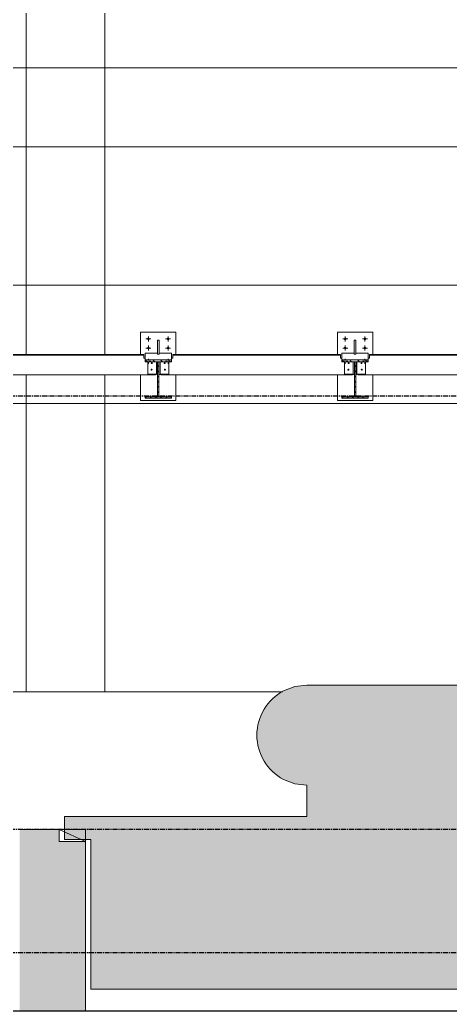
# Model space of a CAD drawing. Header units: millimetres. Extents: x -153298 to 620751, y -313239 to 250031.
# Drawn here: x 45553 to 48833, y -124588 to -117038 of the extents above; entities that cross this region are included whole.
import ezdxf

# ---------------------------------------------------------------- set-up
doc = ezdxf.new("R2010")
doc.units = ezdxf.units.MM
doc.linetypes.add('CENTER', pattern=[2, 1.25, -0.25, 0.25, -0.25])
doc.linetypes.add('XKITLINE00', pattern=[0])
doc.layers.add('Bolt', color=7, linetype='Continuous', lineweight=0)
doc.layers.add('Part', color=7, linetype='Continuous', lineweight=0)

# ---------------------------------------------------------------- blocks, each defined once
blk = doc.blocks.new('*A5352')
at = {"layer": 'Part'}
blk.add_hatch(color=7, dxfattribs=at).paths.add_polyline_path([(419.618, -50.297), (419.618, -60.643), (415.618, -60.643), (415.618, -49.577), (418.018, -49.577), (418.018, -50.297)], flags=17)
blk = doc.blocks.new('*A5453')
at = {"layer": 'Part'}
blk.add_hatch(color=7, dxfattribs=at).paths.add_polyline_path([(457.783, -42.907), (488.501, -60.643), (457.723, -60.643), (455.393, -59.297), (419.952, -59.297), (419.952, -50.177), (418.352, -50.177), (418.352, -48.777), (433.12, -48.778), (433.12, -46.874), (432.39, -46.786), (431.703, -46.525), (431.099, -46.108), (430.611, -45.558), (430.27, -44.907), (430.094, -44.194), (430.094, -43.459), (430.27, -42.746), (430.611, -42.095), (431.099, -41.545), (431.703, -41.128), (432.39, -40.867), (433.12, -40.778), (449.809, -40.778), (451.475, -40.866), (453.124, -41.126), (454.736, -41.556), (456.295, -42.152)], flags=17)
blk = doc.blocks.new('*A131130')
at = {"layer": 'Part', "color": 7, "linetype": 'XKITLINE00', "lineweight": 0}
for p, q in [((435.337912, -23.297436), (435.257912, -23.217436)), ((435.652221, -23.297436), (435.572221, -23.217436)), ((435.96653, -23.297436), (435.88653, -23.217436)), ((436.280839, -23.297436), (436.200839, -23.217436)), ((436.595148, -23.297436), (436.515148, -23.217436)), ((436.857912, -23.245891), (436.829457, -23.217436))]:
    blk.add_line(p, q, dxfattribs=at)
blk = doc.blocks.new('*A132131')
at = {"layer": 'Part', "color": 7, "linetype": 'XKITLINE00', "lineweight": 0}
for p, q in [((436.017912, -21.392591), (436.097912, -21.312591)), ((436.017912, -21.7069), (436.097912, -21.6269)), ((436.017912, -22.021209), (436.097912, -21.941209)), ((436.017912, -22.335517), (436.097912, -22.255517)), ((436.017912, -22.649826), (436.097912, -22.569826)), ((436.017912, -22.964135), (436.097912, -22.884135)), ((436.07892, -23.217436), (436.097912, -23.198444))]:
    blk.add_line(p, q, dxfattribs=at)
blk = doc.blocks.new('*A195194')
at = {"layer": 'Part', "color": 7, "linetype": 'XKITLINE00', "lineweight": 0}
for p, q in [((423.378077, -21.078283), (423.257912, -20.958118)), ((423.850187, -21.078283), (423.730023, -20.958118)), ((424.322298, -21.078283), (424.202133, -20.958118)), ((424.794408, -21.078283), (424.674244, -20.958118))]:
    blk.add_line(p, q, dxfattribs=at)
blk = doc.blocks.new('*A196195')
at = {"layer": 'Part', "color": 7, "linetype": 'XKITLINE00', "lineweight": 0}
for p, q in [((435.378077, -21.078283), (435.257912, -20.958118)), ((435.850187, -21.078283), (435.730023, -20.958118)), ((436.322298, -21.078283), (436.202133, -20.958118)), ((436.794408, -21.078283), (436.674244, -20.958118))]:
    blk.add_line(p, q, dxfattribs=at)
blk = doc.blocks.new('*A198197')
at = {"layer": 'Part', "color": 7, "linetype": 'XKITLINE00', "lineweight": 0}
for p, q in [((423.337912, -23.297436), (423.257912, -23.217436)), ((423.652221, -23.297436), (423.572221, -23.217436)), ((423.96653, -23.297436), (423.88653, -23.217436)), ((424.280839, -23.297436), (424.200839, -23.217436)), ((424.595148, -23.297436), (424.515148, -23.217436)), ((424.857912, -23.245891), (424.829457, -23.217436))]:
    blk.add_line(p, q, dxfattribs=at)
blk = doc.blocks.new('*A199198')
at = {"layer": 'Part', "color": 7, "linetype": 'XKITLINE00', "lineweight": 0}
for p, q in [((424.017912, -21.392591), (424.097912, -21.312591)), ((424.017912, -21.7069), (424.097912, -21.6269)), ((424.017912, -22.021209), (424.097912, -21.941209)), ((424.017912, -22.335517), (424.097912, -22.255517)), ((424.017912, -22.649826), (424.097912, -22.569826)), ((424.017912, -22.964135), (424.097912, -22.884135)), ((424.07892, -23.217436), (424.097912, -23.198444))]:
    blk.add_line(p, q, dxfattribs=at)
blk = doc.blocks.new('*A12491214')
at = {"layer": 'Part', "color": 7, "linetype": 'XKITLINE00', "lineweight": 0}
for p, q in [((412.857912, -20.862883), (412.937912, -20.862883)), ((412.857912, -20.865605), (412.937912, -20.865605)), ((423.177912, -20.634477), (412.937912, -20.634477)), ((412.937912, -20.634477), (412.937912, -20.865605)), ((412.937912, -20.665879), (423.177912, -20.665879)), ((423.177912, -20.634477), (423.177912, -20.865605)), ((423.177912, -20.862883), (423.257912, -20.862883)), ((423.177912, -20.865605), (423.257912, -20.865605)), ((412.217883, -21.864234), (412.217883, -21.828163)), ((412.217883, -21.864234), (423.897912, -21.864234)), ((423.897912, -21.864234), (423.897912, -21.828163))]:
    blk.add_line(p, q, dxfattribs=at)
blk = doc.blocks.new('*A12571222')
at = {"layer": 'Part', "color": 7, "linetype": 'XKITLINE00', "lineweight": 0}
for p, q in [((424.857912, -20.862883), (424.937912, -20.862883)), ((424.857912, -20.865605), (424.937912, -20.865605)), ((435.177912, -20.634477), (424.937912, -20.634477)), ((424.937912, -20.634477), (424.937912, -20.865605)), ((424.937912, -20.665879), (435.177912, -20.665879)), ((435.177912, -20.634477), (435.177912, -20.865605)), ((435.177912, -20.862883), (435.257912, -20.862883)), ((435.177912, -20.865605), (435.257912, -20.865605)), ((424.217883, -21.864234), (424.217883, -21.828163)), ((424.217883, -21.864234), (435.897912, -21.864234)), ((435.897912, -21.864234), (435.897912, -21.828163))]:
    blk.add_line(p, q, dxfattribs=at)
blk = doc.blocks.new('*A12581223')
at = {"layer": 'Bolt'}
for points in [[(436.456, -21.1), (436.462, -21.1), (436.467, -21.102), (436.473, -21.104), (436.478, -21.106), (436.483, -21.109), (436.488, -21.113), (436.492, -21.117), (436.496, -21.121), (436.5, -21.126), (436.503, -21.131), (436.505, -21.136), (436.507, -21.142), (436.509, -21.147), (436.51, -21.153), (436.51, -21.159), (436.51, -21.165), (436.509, -21.171), (436.507, -21.177), (436.505, -21.182), (436.503, -21.187), (436.5, -21.192), (436.496, -21.197), (436.492, -21.202), (436.488, -21.205), (436.483, -21.209), (436.478, -21.212), (436.473, -21.215), (436.467, -21.217), (436.462, -21.218), (436.456, -21.219), (436.45, -21.219), (436.444, -21.219), (436.438, -21.218), (436.432, -21.217), (436.427, -21.215), (436.422, -21.212), (436.417, -21.209), (436.412, -21.205), (436.407, -21.202), (436.403, -21.197), (436.4, -21.192), (436.397, -21.187), (436.394, -21.182), (436.392, -21.177), (436.391, -21.171), (436.39, -21.165), (436.39, -21.159), (436.39, -21.153), (436.391, -21.147), (436.392, -21.142), (436.394, -21.136), (436.397, -21.131), (436.4, -21.126), (436.403, -21.121), (436.407, -21.117), (436.412, -21.113), (436.417, -21.109), (436.422, -21.106), (436.427, -21.104), (436.432, -21.102), (436.438, -21.1), (436.444, -21.1), (436.45, -21.099)], [(436.472, -21.499), (436.478, -21.5), (436.484, -21.501), (436.489, -21.503), (436.495, -21.505), (436.5, -21.508), (436.504, -21.512), (436.509, -21.516), (436.513, -21.52), (436.516, -21.525), (436.519, -21.53), (436.522, -21.535), (436.524, -21.541), (436.525, -21.547), (436.526, -21.552), (436.526, -21.558), (436.526, -21.564), (436.525, -21.57), (436.524, -21.576), (436.522, -21.581), (436.519, -21.587), (436.516, -21.592), (436.513, -21.596), (436.509, -21.601), (436.504, -21.605), (436.5, -21.608), (436.495, -21.611), (436.489, -21.614), (436.484, -21.616), (436.478, -21.617), (436.472, -21.618), (436.466, -21.618), (436.461, -21.618), (436.455, -21.617), (436.449, -21.616), (436.443, -21.614), (436.438, -21.611), (436.433, -21.608), (436.428, -21.605), (436.424, -21.601), (436.42, -21.596), (436.417, -21.592), (436.413, -21.587), (436.411, -21.581), (436.409, -21.576), (436.408, -21.57), (436.407, -21.564), (436.406, -21.558), (436.407, -21.552), (436.408, -21.547), (436.409, -21.541), (436.411, -21.535), (436.413, -21.53), (436.417, -21.525), (436.42, -21.52), (436.424, -21.516), (436.428, -21.512), (436.433, -21.508), (436.438, -21.505), (436.443, -21.503), (436.449, -21.501), (436.455, -21.5), (436.461, -21.499), (436.466, -21.498)]]:
    blk.add_hatch(color=7, dxfattribs=at).paths.add_polyline_path(points, flags=17)
at = {"layer": 'Bolt', "color": 7, "linetype": 'XKITLINE00', "lineweight": 0}
for p, q in [((436.45, -21.162), (436.45, -21.143)), ((436.466, -21.562), (436.466, -21.542))]:
    blk.add_line(p, q, dxfattribs=at)
blk = doc.blocks.new('*A12591224')
at = {"layer": 'Bolt'}
for points in [[(435.672, -21.1), (435.678, -21.1), (435.683, -21.102), (435.689, -21.104), (435.694, -21.106), (435.699, -21.109), (435.704, -21.113), (435.708, -21.117), (435.712, -21.121), (435.716, -21.126), (435.719, -21.131), (435.721, -21.136), (435.723, -21.142), (435.725, -21.147), (435.726, -21.153), (435.726, -21.159), (435.726, -21.165), (435.725, -21.171), (435.723, -21.177), (435.721, -21.182), (435.719, -21.187), (435.716, -21.192), (435.712, -21.197), (435.708, -21.202), (435.704, -21.205), (435.699, -21.209), (435.694, -21.212), (435.689, -21.215), (435.683, -21.217), (435.678, -21.218), (435.672, -21.219), (435.666, -21.219), (435.66, -21.219), (435.654, -21.218), (435.649, -21.217), (435.643, -21.215), (435.638, -21.212), (435.633, -21.209), (435.628, -21.205), (435.624, -21.202), (435.62, -21.197), (435.616, -21.192), (435.613, -21.187), (435.611, -21.182), (435.609, -21.177), (435.607, -21.171), (435.606, -21.165), (435.606, -21.159), (435.606, -21.153), (435.607, -21.147), (435.609, -21.142), (435.611, -21.136), (435.613, -21.131), (435.616, -21.126), (435.62, -21.121), (435.624, -21.117), (435.628, -21.113), (435.633, -21.109), (435.638, -21.106), (435.643, -21.104), (435.649, -21.102), (435.654, -21.1), (435.66, -21.1), (435.666, -21.099)], [(435.655, -21.499), (435.661, -21.5), (435.667, -21.501), (435.672, -21.503), (435.678, -21.505), (435.683, -21.508), (435.687, -21.512), (435.692, -21.516), (435.696, -21.52), (435.699, -21.525), (435.702, -21.53), (435.705, -21.535), (435.707, -21.541), (435.708, -21.547), (435.709, -21.552), (435.709, -21.558), (435.709, -21.564), (435.708, -21.57), (435.707, -21.576), (435.705, -21.581), (435.702, -21.587), (435.699, -21.592), (435.696, -21.596), (435.692, -21.601), (435.687, -21.605), (435.683, -21.608), (435.678, -21.611), (435.672, -21.614), (435.667, -21.616), (435.661, -21.617), (435.655, -21.618), (435.649, -21.618), (435.644, -21.618), (435.638, -21.617), (435.632, -21.616), (435.626, -21.614), (435.621, -21.611), (435.616, -21.608), (435.611, -21.605), (435.607, -21.601), (435.603, -21.596), (435.6, -21.592), (435.596, -21.587), (435.594, -21.581), (435.592, -21.576), (435.591, -21.57), (435.59, -21.564), (435.589, -21.558), (435.59, -21.552), (435.591, -21.547), (435.592, -21.541), (435.594, -21.535), (435.596, -21.53), (435.6, -21.525), (435.603, -21.52), (435.607, -21.516), (435.611, -21.512), (435.616, -21.508), (435.621, -21.505), (435.626, -21.503), (435.632, -21.501), (435.638, -21.5), (435.644, -21.499), (435.649, -21.498)]]:
    blk.add_hatch(color=7, dxfattribs=at).paths.add_polyline_path(points, flags=17)
at = {"layer": 'Bolt', "color": 7, "linetype": 'XKITLINE00', "lineweight": 0}
for p, q in [((435.649, -21.562), (435.649, -21.542)), ((435.666, -21.162), (435.666, -21.143))]:
    blk.add_line(p, q, dxfattribs=at)
blk = doc.blocks.new('*A12601225')
at = {"layer": 'Bolt'}
for points in [[(424.456, -21.1), (424.462, -21.1), (424.467, -21.102), (424.473, -21.104), (424.478, -21.106), (424.483, -21.109), (424.488, -21.113), (424.492, -21.117), (424.496, -21.121), (424.5, -21.126), (424.503, -21.131), (424.505, -21.136), (424.507, -21.142), (424.509, -21.147), (424.51, -21.153), (424.51, -21.159), (424.51, -21.165), (424.509, -21.171), (424.507, -21.177), (424.505, -21.182), (424.503, -21.187), (424.5, -21.192), (424.496, -21.197), (424.492, -21.202), (424.488, -21.205), (424.483, -21.209), (424.478, -21.212), (424.473, -21.215), (424.467, -21.217), (424.462, -21.218), (424.456, -21.219), (424.45, -21.219), (424.444, -21.219), (424.438, -21.218), (424.432, -21.217), (424.427, -21.215), (424.422, -21.212), (424.417, -21.209), (424.412, -21.205), (424.407, -21.202), (424.403, -21.197), (424.4, -21.192), (424.397, -21.187), (424.394, -21.182), (424.392, -21.177), (424.391, -21.171), (424.39, -21.165), (424.39, -21.159), (424.39, -21.153), (424.391, -21.147), (424.392, -21.142), (424.394, -21.136), (424.397, -21.131), (424.4, -21.126), (424.403, -21.121), (424.407, -21.117), (424.412, -21.113), (424.417, -21.109), (424.422, -21.106), (424.427, -21.104), (424.432, -21.102), (424.438, -21.1), (424.444, -21.1), (424.45, -21.099)], [(424.472, -21.499), (424.478, -21.5), (424.484, -21.501), (424.489, -21.503), (424.495, -21.505), (424.5, -21.508), (424.504, -21.512), (424.509, -21.516), (424.513, -21.52), (424.516, -21.525), (424.519, -21.53), (424.522, -21.535), (424.524, -21.541), (424.525, -21.547), (424.526, -21.552), (424.526, -21.558), (424.526, -21.564), (424.525, -21.57), (424.524, -21.576), (424.522, -21.581), (424.519, -21.587), (424.516, -21.592), (424.513, -21.596), (424.509, -21.601), (424.504, -21.605), (424.5, -21.608), (424.495, -21.611), (424.489, -21.614), (424.484, -21.616), (424.478, -21.617), (424.472, -21.618), (424.466, -21.618), (424.461, -21.618), (424.455, -21.617), (424.449, -21.616), (424.443, -21.614), (424.438, -21.611), (424.433, -21.608), (424.428, -21.605), (424.424, -21.601), (424.42, -21.596), (424.417, -21.592), (424.413, -21.587), (424.411, -21.581), (424.409, -21.576), (424.408, -21.57), (424.407, -21.564), (424.406, -21.558), (424.407, -21.552), (424.408, -21.547), (424.409, -21.541), (424.411, -21.535), (424.413, -21.53), (424.417, -21.525), (424.42, -21.52), (424.424, -21.516), (424.428, -21.512), (424.433, -21.508), (424.438, -21.505), (424.443, -21.503), (424.449, -21.501), (424.455, -21.5), (424.461, -21.499), (424.466, -21.498)]]:
    blk.add_hatch(color=7, dxfattribs=at).paths.add_polyline_path(points, flags=17)
at = {"layer": 'Bolt', "color": 7, "linetype": 'XKITLINE00', "lineweight": 0}
for p, q in [((424.45, -21.162), (424.45, -21.143)), ((424.466, -21.562), (424.466, -21.542))]:
    blk.add_line(p, q, dxfattribs=at)
blk = doc.blocks.new('*A12611226')
at = {"layer": 'Bolt'}
for points in [[(423.672, -21.1), (423.678, -21.1), (423.683, -21.102), (423.689, -21.104), (423.694, -21.106), (423.699, -21.109), (423.704, -21.113), (423.708, -21.117), (423.712, -21.121), (423.716, -21.126), (423.719, -21.131), (423.721, -21.136), (423.723, -21.142), (423.725, -21.147), (423.726, -21.153), (423.726, -21.159), (423.726, -21.165), (423.725, -21.171), (423.723, -21.177), (423.721, -21.182), (423.719, -21.187), (423.716, -21.192), (423.712, -21.197), (423.708, -21.202), (423.704, -21.205), (423.699, -21.209), (423.694, -21.212), (423.689, -21.215), (423.683, -21.217), (423.678, -21.218), (423.672, -21.219), (423.666, -21.219), (423.66, -21.219), (423.654, -21.218), (423.649, -21.217), (423.643, -21.215), (423.638, -21.212), (423.633, -21.209), (423.628, -21.205), (423.624, -21.202), (423.62, -21.197), (423.616, -21.192), (423.613, -21.187), (423.611, -21.182), (423.609, -21.177), (423.607, -21.171), (423.606, -21.165), (423.606, -21.159), (423.606, -21.153), (423.607, -21.147), (423.609, -21.142), (423.611, -21.136), (423.613, -21.131), (423.616, -21.126), (423.62, -21.121), (423.624, -21.117), (423.628, -21.113), (423.633, -21.109), (423.638, -21.106), (423.643, -21.104), (423.649, -21.102), (423.654, -21.1), (423.66, -21.1), (423.666, -21.099)], [(423.655, -21.499), (423.661, -21.5), (423.667, -21.501), (423.672, -21.503), (423.678, -21.505), (423.683, -21.508), (423.687, -21.512), (423.692, -21.516), (423.696, -21.52), (423.699, -21.525), (423.702, -21.53), (423.705, -21.535), (423.707, -21.541), (423.708, -21.547), (423.709, -21.552), (423.709, -21.558), (423.709, -21.564), (423.708, -21.57), (423.707, -21.576), (423.705, -21.581), (423.702, -21.587), (423.699, -21.592), (423.696, -21.596), (423.692, -21.601), (423.687, -21.605), (423.683, -21.608), (423.678, -21.611), (423.672, -21.614), (423.667, -21.616), (423.661, -21.617), (423.655, -21.618), (423.649, -21.618), (423.644, -21.618), (423.638, -21.617), (423.632, -21.616), (423.626, -21.614), (423.621, -21.611), (423.616, -21.608), (423.611, -21.605), (423.607, -21.601), (423.603, -21.596), (423.6, -21.592), (423.596, -21.587), (423.594, -21.581), (423.592, -21.576), (423.591, -21.57), (423.59, -21.564), (423.589, -21.558), (423.59, -21.552), (423.591, -21.547), (423.592, -21.541), (423.594, -21.535), (423.596, -21.53), (423.6, -21.525), (423.603, -21.52), (423.607, -21.516), (423.611, -21.512), (423.616, -21.508), (423.621, -21.505), (423.626, -21.503), (423.632, -21.501), (423.638, -21.5), (423.644, -21.499), (423.649, -21.498)]]:
    blk.add_hatch(color=7, dxfattribs=at).paths.add_polyline_path(points, flags=17)
at = {"layer": 'Bolt', "color": 7, "linetype": 'XKITLINE00', "lineweight": 0}
for p, q in [((423.649, -21.562), (423.649, -21.542)), ((423.666, -21.162), (423.666, -21.143))]:
    blk.add_line(p, q, dxfattribs=at)
blk = doc.blocks.new('*A12621227')
at = {"layer": 'Part', "color": 7, "linetype": 'XKITLINE00', "lineweight": 0}
for p, q in [((434.97788, -19.280042), (437.13788, -19.280042)), ((434.97788, -20.634477), (434.97788, -19.280042)), ((437.13788, -20.634477), (437.13788, -19.280042)), ((434.97788, -23.440042), (434.97788, -21.864234)), ((437.13788, -23.440042), (437.13788, -21.864234)), ((434.97788, -23.440042), (437.13788, -23.440042))]:
    blk.add_line(p, q, dxfattribs=at)
blk = doc.blocks.new('*A12631228')
at = {"layer": 'Part', "color": 7, "linetype": 'XKITLINE00', "lineweight": 0}
for p, q in [((422.97788, -19.280042), (425.13788, -19.280042)), ((422.97788, -20.634477), (422.97788, -19.280042)), ((425.13788, -20.634477), (425.13788, -19.280042)), ((422.97788, -23.440042), (422.97788, -21.864234)), ((425.13788, -23.440042), (425.13788, -21.864234)), ((422.97788, -23.440042), (425.13788, -23.440042))]:
    blk.add_line(p, q, dxfattribs=at)
blk = doc.blocks.new('*A12641229')
at = {"layer": 'Part', "color": 7, "linetype": 'XKITLINE00', "lineweight": 0}
for p, q in [((436.169912, -21.855796), (436.169912, -21.078283)), ((436.697912, -21.828163), (436.697912, -21.078283)), ((436.097912, -21.855796), (436.169912, -21.855796)), ((436.169912, -21.828163), (436.697912, -21.828163))]:
    blk.add_line(p, q, dxfattribs=at)
blk = doc.blocks.new('*A12651230')
at = {"layer": 'Part', "color": 7, "linetype": 'XKITLINE00', "lineweight": 0}
for p, q in [((435.417902, -21.078283), (435.417902, -21.828163)), ((435.945902, -21.078283), (435.945902, -21.855796)), ((435.417902, -21.828163), (435.945902, -21.828163)), ((435.945902, -21.855796), (436.017902, -21.855796))]:
    blk.add_line(p, q, dxfattribs=at)
blk = doc.blocks.new('*A12661231')
at = {"layer": 'Part', "color": 7, "linetype": 'XKITLINE00', "lineweight": 0}
for p, q in [((424.169912, -21.855796), (424.169912, -21.078283)), ((424.697912, -21.828163), (424.697912, -21.078283)), ((424.097912, -21.855796), (424.169912, -21.855796)), ((424.169912, -21.828163), (424.697912, -21.828163))]:
    blk.add_line(p, q, dxfattribs=at)
blk = doc.blocks.new('*A12671232')
at = {"layer": 'Part', "color": 7, "linetype": 'XKITLINE00', "lineweight": 0}
for p, q in [((423.417902, -21.078283), (423.417902, -21.828163)), ((423.945902, -21.078283), (423.945902, -21.855796)), ((423.417902, -21.828163), (423.945902, -21.828163)), ((423.945902, -21.855796), (424.017902, -21.855796))]:
    blk.add_line(p, q, dxfattribs=at)
blk = doc.blocks.new('*A12681233')
at = {"layer": 'Part', "color": 7, "linetype": 'XKITLINE00', "lineweight": 0}
for p, q in [((424.105912, -19.760081), (424.009912, -19.760081)), ((424.009912, -20.611492), (424.009912, -19.760081)), ((424.105912, -20.611492), (424.105912, -19.760081)), ((424.105912, -20.611492), (424.009912, -20.611492))]:
    blk.add_line(p, q, dxfattribs=at)
blk = doc.blocks.new('*A12691234')
at = {"layer": 'Part', "color": 7, "linetype": 'XKITLINE00', "lineweight": 0}
for p, q in [((436.105912, -19.760081), (436.009912, -19.760081)), ((436.009912, -20.611492), (436.009912, -19.760081)), ((436.105912, -20.611492), (436.105912, -19.760081)), ((436.105912, -20.611492), (436.009912, -20.611492))]:
    blk.add_line(p, q, dxfattribs=at)
blk = doc.blocks.new('*A12701235')
at = {"layer": 'Bolt'}
for points in [[(423.382, -19.673), (423.383, -19.665), (423.385, -19.658), (423.388, -19.651), (423.391, -19.644), (423.395, -19.638), (423.399, -19.632), (423.404, -19.626), (423.41, -19.621), (423.416, -19.617), (423.422, -19.613), (423.429, -19.61), (423.436, -19.607), (423.443, -19.606), (423.45, -19.604), (423.458, -19.604), (423.465, -19.604), (423.473, -19.606), (423.48, -19.607), (423.487, -19.61), (423.494, -19.613), (423.5, -19.617), (423.506, -19.621), (423.512, -19.626), (423.517, -19.632), (423.521, -19.638), (423.525, -19.644), (423.528, -19.651), (423.531, -19.658), (423.532, -19.665), (423.534, -19.673), (423.534, -19.68), (423.534, -19.687), (423.532, -19.695), (423.531, -19.702), (423.528, -19.709), (423.525, -19.716), (423.521, -19.722), (423.517, -19.728), (423.512, -19.734), (423.506, -19.739), (423.5, -19.743), (423.494, -19.747), (423.487, -19.75), (423.48, -19.753), (423.473, -19.755), (423.465, -19.756), (423.458, -19.756), (423.45, -19.756), (423.443, -19.755), (423.436, -19.753), (423.429, -19.75), (423.422, -19.747), (423.416, -19.743), (423.41, -19.739), (423.404, -19.734), (423.399, -19.728), (423.395, -19.722), (423.391, -19.716), (423.388, -19.709), (423.385, -19.702), (423.383, -19.695), (423.382, -19.687), (423.382, -19.68)], [(424.582, -19.673), (424.583, -19.665), (424.585, -19.658), (424.588, -19.651), (424.591, -19.644), (424.595, -19.638), (424.599, -19.632), (424.604, -19.626), (424.61, -19.621), (424.616, -19.617), (424.622, -19.613), (424.629, -19.61), (424.636, -19.607), (424.643, -19.606), (424.65, -19.604), (424.658, -19.604), (424.665, -19.604), (424.673, -19.606), (424.68, -19.607), (424.687, -19.61), (424.694, -19.613), (424.7, -19.617), (424.706, -19.621), (424.712, -19.626), (424.717, -19.632), (424.721, -19.638), (424.725, -19.644), (424.728, -19.651), (424.731, -19.658), (424.732, -19.665), (424.734, -19.673), (424.734, -19.68), (424.734, -19.687), (424.732, -19.695), (424.731, -19.702), (424.728, -19.709), (424.725, -19.716), (424.721, -19.722), (424.717, -19.728), (424.712, -19.734), (424.706, -19.739), (424.7, -19.743), (424.694, -19.747), (424.687, -19.75), (424.68, -19.753), (424.673, -19.755), (424.665, -19.756), (424.658, -19.756), (424.65, -19.756), (424.643, -19.755), (424.636, -19.753), (424.629, -19.75), (424.622, -19.747), (424.616, -19.743), (424.61, -19.739), (424.604, -19.734), (424.599, -19.728), (424.595, -19.722), (424.591, -19.716), (424.588, -19.709), (424.585, -19.702), (424.583, -19.695), (424.582, -19.687), (424.582, -19.68)], [(423.382, -20.233), (423.383, -20.225), (423.385, -20.218), (423.388, -20.211), (423.391, -20.204), (423.395, -20.198), (423.399, -20.192), (423.404, -20.186), (423.41, -20.181), (423.416, -20.177), (423.422, -20.173), (423.429, -20.17), (423.436, -20.167), (423.443, -20.166), (423.45, -20.164), (423.458, -20.164), (423.465, -20.164), (423.473, -20.166), (423.48, -20.167), (423.487, -20.17), (423.494, -20.173), (423.5, -20.177), (423.506, -20.181), (423.512, -20.186), (423.517, -20.192), (423.521, -20.198), (423.525, -20.204), (423.528, -20.211), (423.531, -20.218), (423.532, -20.225), (423.534, -20.233), (423.534, -20.24), (423.534, -20.247), (423.532, -20.255), (423.531, -20.262), (423.528, -20.269), (423.525, -20.276), (423.521, -20.282), (423.517, -20.288), (423.512, -20.294), (423.506, -20.299), (423.5, -20.303), (423.494, -20.307), (423.487, -20.31), (423.48, -20.313), (423.473, -20.315), (423.465, -20.316), (423.458, -20.316), (423.45, -20.316), (423.443, -20.315), (423.436, -20.313), (423.429, -20.31), (423.422, -20.307), (423.416, -20.303), (423.41, -20.299), (423.404, -20.294), (423.399, -20.288), (423.395, -20.282), (423.391, -20.276), (423.388, -20.269), (423.385, -20.262), (423.383, -20.255), (423.382, -20.247), (423.382, -20.24)], [(424.582, -20.233), (424.583, -20.225), (424.585, -20.218), (424.588, -20.211), (424.591, -20.204), (424.595, -20.198), (424.599, -20.192), (424.604, -20.186), (424.61, -20.181), (424.616, -20.177), (424.622, -20.173), (424.629, -20.17), (424.636, -20.167), (424.643, -20.166), (424.65, -20.164), (424.658, -20.164), (424.665, -20.164), (424.673, -20.166), (424.68, -20.167), (424.687, -20.17), (424.694, -20.173), (424.7, -20.177), (424.706, -20.181), (424.712, -20.186), (424.717, -20.192), (424.721, -20.198), (424.725, -20.204), (424.728, -20.211), (424.731, -20.218), (424.732, -20.225), (424.734, -20.233), (424.734, -20.24), (424.734, -20.247), (424.732, -20.255), (424.731, -20.262), (424.728, -20.269), (424.725, -20.276), (424.721, -20.282), (424.717, -20.288), (424.712, -20.294), (424.706, -20.299), (424.7, -20.303), (424.694, -20.307), (424.687, -20.31), (424.68, -20.313), (424.673, -20.315), (424.665, -20.316), (424.658, -20.316), (424.65, -20.316), (424.643, -20.315), (424.636, -20.313), (424.629, -20.31), (424.622, -20.307), (424.616, -20.303), (424.61, -20.299), (424.604, -20.294), (424.599, -20.288), (424.595, -20.282), (424.591, -20.276), (424.588, -20.269), (424.585, -20.262), (424.583, -20.255), (424.582, -20.247), (424.582, -20.24)]]:
    blk.add_hatch(color=7, dxfattribs=at).paths.add_polyline_path(points, flags=17)
at = {"layer": 'Bolt', "color": 7, "linetype": 'XKITLINE00', "lineweight": 0}
for p, q in [((423.306, -19.68), (423.61, -19.68)), ((423.458, -19.832), (423.458, -19.528)), ((424.506, -19.68), (424.81, -19.68)), ((424.658, -19.832), (424.658, -19.528)), ((423.306, -20.24), (423.61, -20.24)), ((423.458, -20.392), (423.458, -20.088)), ((424.506, -20.24), (424.81, -20.24)), ((424.658, -20.392), (424.658, -20.088)), ((423.306, -21.04), (423.407, -21.04)), ((423.458, -20.888), (423.458, -20.989)), ((423.458, -21.192), (423.458, -21.091)), ((423.61, -21.04), (423.509, -21.04)), ((424.506, -21.04), (424.607, -21.04)), ((424.658, -20.888), (424.658, -20.989)), ((424.658, -21.192), (424.658, -21.091)), ((424.81, -21.04), (424.709, -21.04))]:
    blk.add_line(p, q, dxfattribs=at)
blk = doc.blocks.new('*A12711236')
at = {"layer": 'Bolt'}
for points in [[(435.382, -19.673), (435.383, -19.665), (435.385, -19.658), (435.388, -19.651), (435.391, -19.644), (435.395, -19.638), (435.399, -19.632), (435.404, -19.626), (435.41, -19.621), (435.416, -19.617), (435.422, -19.613), (435.429, -19.61), (435.436, -19.607), (435.443, -19.606), (435.45, -19.604), (435.458, -19.604), (435.465, -19.604), (435.473, -19.606), (435.48, -19.607), (435.487, -19.61), (435.494, -19.613), (435.5, -19.617), (435.506, -19.621), (435.512, -19.626), (435.517, -19.632), (435.521, -19.638), (435.525, -19.644), (435.528, -19.651), (435.531, -19.658), (435.532, -19.665), (435.534, -19.673), (435.534, -19.68), (435.534, -19.687), (435.532, -19.695), (435.531, -19.702), (435.528, -19.709), (435.525, -19.716), (435.521, -19.722), (435.517, -19.728), (435.512, -19.734), (435.506, -19.739), (435.5, -19.743), (435.494, -19.747), (435.487, -19.75), (435.48, -19.753), (435.473, -19.755), (435.465, -19.756), (435.458, -19.756), (435.45, -19.756), (435.443, -19.755), (435.436, -19.753), (435.429, -19.75), (435.422, -19.747), (435.416, -19.743), (435.41, -19.739), (435.404, -19.734), (435.399, -19.728), (435.395, -19.722), (435.391, -19.716), (435.388, -19.709), (435.385, -19.702), (435.383, -19.695), (435.382, -19.687), (435.382, -19.68)], [(436.582, -19.673), (436.583, -19.665), (436.585, -19.658), (436.588, -19.651), (436.591, -19.644), (436.595, -19.638), (436.599, -19.632), (436.604, -19.626), (436.61, -19.621), (436.616, -19.617), (436.622, -19.613), (436.629, -19.61), (436.636, -19.607), (436.643, -19.606), (436.65, -19.604), (436.658, -19.604), (436.665, -19.604), (436.673, -19.606), (436.68, -19.607), (436.687, -19.61), (436.694, -19.613), (436.7, -19.617), (436.706, -19.621), (436.712, -19.626), (436.717, -19.632), (436.721, -19.638), (436.725, -19.644), (436.728, -19.651), (436.731, -19.658), (436.732, -19.665), (436.734, -19.673), (436.734, -19.68), (436.734, -19.687), (436.732, -19.695), (436.731, -19.702), (436.728, -19.709), (436.725, -19.716), (436.721, -19.722), (436.717, -19.728), (436.712, -19.734), (436.706, -19.739), (436.7, -19.743), (436.694, -19.747), (436.687, -19.75), (436.68, -19.753), (436.673, -19.755), (436.665, -19.756), (436.658, -19.756), (436.65, -19.756), (436.643, -19.755), (436.636, -19.753), (436.629, -19.75), (436.622, -19.747), (436.616, -19.743), (436.61, -19.739), (436.604, -19.734), (436.599, -19.728), (436.595, -19.722), (436.591, -19.716), (436.588, -19.709), (436.585, -19.702), (436.583, -19.695), (436.582, -19.687), (436.582, -19.68)], [(435.382, -20.233), (435.383, -20.225), (435.385, -20.218), (435.388, -20.211), (435.391, -20.204), (435.395, -20.198), (435.399, -20.192), (435.404, -20.186), (435.41, -20.181), (435.416, -20.177), (435.422, -20.173), (435.429, -20.17), (435.436, -20.167), (435.443, -20.166), (435.45, -20.164), (435.458, -20.164), (435.465, -20.164), (435.473, -20.166), (435.48, -20.167), (435.487, -20.17), (435.494, -20.173), (435.5, -20.177), (435.506, -20.181), (435.512, -20.186), (435.517, -20.192), (435.521, -20.198), (435.525, -20.204), (435.528, -20.211), (435.531, -20.218), (435.532, -20.225), (435.534, -20.233), (435.534, -20.24), (435.534, -20.247), (435.532, -20.255), (435.531, -20.262), (435.528, -20.269), (435.525, -20.276), (435.521, -20.282), (435.517, -20.288), (435.512, -20.294), (435.506, -20.299), (435.5, -20.303), (435.494, -20.307), (435.487, -20.31), (435.48, -20.313), (435.473, -20.315), (435.465, -20.316), (435.458, -20.316), (435.45, -20.316), (435.443, -20.315), (435.436, -20.313), (435.429, -20.31), (435.422, -20.307), (435.416, -20.303), (435.41, -20.299), (435.404, -20.294), (435.399, -20.288), (435.395, -20.282), (435.391, -20.276), (435.388, -20.269), (435.385, -20.262), (435.383, -20.255), (435.382, -20.247), (435.382, -20.24)], [(436.582, -20.233), (436.583, -20.225), (436.585, -20.218), (436.588, -20.211), (436.591, -20.204), (436.595, -20.198), (436.599, -20.192), (436.604, -20.186), (436.61, -20.181), (436.616, -20.177), (436.622, -20.173), (436.629, -20.17), (436.636, -20.167), (436.643, -20.166), (436.65, -20.164), (436.658, -20.164), (436.665, -20.164), (436.673, -20.166), (436.68, -20.167), (436.687, -20.17), (436.694, -20.173), (436.7, -20.177), (436.706, -20.181), (436.712, -20.186), (436.717, -20.192), (436.721, -20.198), (436.725, -20.204), (436.728, -20.211), (436.731, -20.218), (436.732, -20.225), (436.734, -20.233), (436.734, -20.24), (436.734, -20.247), (436.732, -20.255), (436.731, -20.262), (436.728, -20.269), (436.725, -20.276), (436.721, -20.282), (436.717, -20.288), (436.712, -20.294), (436.706, -20.299), (436.7, -20.303), (436.694, -20.307), (436.687, -20.31), (436.68, -20.313), (436.673, -20.315), (436.665, -20.316), (436.658, -20.316), (436.65, -20.316), (436.643, -20.315), (436.636, -20.313), (436.629, -20.31), (436.622, -20.307), (436.616, -20.303), (436.61, -20.299), (436.604, -20.294), (436.599, -20.288), (436.595, -20.282), (436.591, -20.276), (436.588, -20.269), (436.585, -20.262), (436.583, -20.255), (436.582, -20.247), (436.582, -20.24)]]:
    blk.add_hatch(color=7, dxfattribs=at).paths.add_polyline_path(points, flags=17)
at = {"layer": 'Bolt', "color": 7, "linetype": 'XKITLINE00', "lineweight": 0}
for p, q in [((435.306, -19.68), (435.61, -19.68)), ((435.458, -19.832), (435.458, -19.528)), ((436.506, -19.68), (436.81, -19.68)), ((436.658, -19.832), (436.658, -19.528)), ((435.306, -20.24), (435.61, -20.24)), ((435.458, -20.392), (435.458, -20.088)), ((436.506, -20.24), (436.81, -20.24)), ((436.658, -20.392), (436.658, -20.088)), ((435.306, -21.04), (435.407, -21.04)), ((435.458, -20.888), (435.458, -20.989)), ((435.458, -21.192), (435.458, -21.091)), ((435.61, -21.04), (435.509, -21.04)), ((436.506, -21.04), (436.607, -21.04)), ((436.658, -20.888), (436.658, -20.989)), ((436.658, -21.192), (436.658, -21.091)), ((436.81, -21.04), (436.709, -21.04))]:
    blk.add_line(p, q, dxfattribs=at)
blk = doc.blocks.new('*A12721237')
at = {"layer": 'Part', "color": 7, "linetype": 'XKITLINE00', "lineweight": 0}
for p, q in [((436.857912, -20.862883), (436.937912, -20.862883)), ((436.857912, -20.865605), (436.937912, -20.865605)), ((447.177912, -20.634477), (436.937912, -20.634477)), ((436.937912, -20.634477), (436.937912, -20.865605)), ((436.937912, -20.665879), (447.177912, -20.665879)), ((447.177912, -20.634477), (447.177912, -20.865605)), ((447.177912, -20.862883), (447.257912, -20.862883)), ((447.177912, -20.865605), (447.257912, -20.865605)), ((436.217883, -21.864234), (436.217883, -21.828163)), ((436.217883, -21.864234), (447.897912, -21.864234)), ((447.897912, -21.864234), (447.897912, -21.828163))]:
    blk.add_line(p, q, dxfattribs=at)
blk = doc.blocks.new('*A12941259')
at = {"layer": 'Part', "color": 7, "linetype": 'XKITLINE00', "lineweight": 0}
for p, q in [((409.457888, -41.177455), (416.009888, -41.177455)), ((419.617497, -41.177455), (419.6179, -41.177455)), ((419.6179, -41.177455), (431.631043, -41.177455)), ((419.6179, -49.577455), (415.6179, -49.577455)), ((418.0179, -49.577455), (419.6179, -50.297455)), ((418.0179, -50.297455), (418.0179, -49.577455)), ((419.6179, -60.642663), (419.6179, -49.577455)), ((419.6179, -50.297455), (418.0179, -50.297455))]:
    blk.add_line(p, q, dxfattribs=at)
blk = doc.blocks.new('*A13121272')
at = {"layer": 'Part', "color": 7, "linetype": 'XKITLINE00', "lineweight": 0}
for p, q in [((370.777888, -3.177455), (516.657888, -3.177455)), ((370.777888, -7.977455), (516.657888, -7.977455))]:
    blk.add_line(p, q, dxfattribs=at)
blk = doc.blocks.new('*A13131273')
at = {"layer": 'Part', "color": 7, "linetype": 'XKITLINE00', "lineweight": 0}
for p, q in [((301.057888, -16.417455), (516.657888, -16.417455)), ((384.897912, -23.617455), (516.657888, -23.617455))]:
    blk.add_line(p, q, dxfattribs=at)
blk = doc.blocks.new('*A13141274')
at = {"layer": 'Part', "color": 7, "linetype": 'XKITLINE00', "lineweight": 0}
for p, q in [((436.857912, -23.217436), (435.257912, -23.217436)), ((435.257912, -23.217436), (435.257912, -23.297436)), ((435.257912, -23.297436), (436.857912, -23.297436)), ((436.857912, -23.297436), (436.857912, -23.217436))]:
    blk.add_line(p, q, dxfattribs=at)
blk = doc.blocks.new('*A13151275')
at = {"layer": 'Part', "color": 7, "linetype": 'XKITLINE00', "lineweight": 0}
for p, q in [((436.097912, -21.078282), (436.017912, -21.078282)), ((436.017912, -21.078282), (436.017912, -23.217436)), ((436.097912, -23.217436), (436.097912, -21.078282)), ((436.017912, -23.217436), (436.097912, -23.217436))]:
    blk.add_line(p, q, dxfattribs=at)
blk = doc.blocks.new('*A13371297')
at = {"layer": 'Part', "color": 7, "linetype": 'XKITLINE00', "lineweight": 0}
for p, q in [((416.754767, 8.822545), (417.457895, 8.822545)), ((417.817911, 8.822545), (417.897911, 8.822545)), ((418.257919, 8.822545), (418.961047, 8.822545)), ((420.221793, 8.822545), (420.809888, 8.822545)), ((420.809888, 8.200139), (420.809888, 8.822545)), ((416.009888, 6.477266), (416.009888, 6.912047)), ((420.809888, 4.181653), (420.809888, 6.582558)), ((416.009888, 3.138387), (416.009888, 3.258517)), ((420.809888, 3.138387), (420.809888, 3.161492)), ((416.009888, 2.742546), (416.009888, 2.782517)), ((420.809888, 2.742546), (420.809888, 2.782517)), ((416.009888, -20.634477), (416.009888, 1.142546)), ((420.809888, -20.634477), (420.809888, 1.142546)), ((416.009888, -41.177455), (416.009888, -21.864234)), ((420.809888, -41.177455), (420.809888, -21.864234)), ((416.009888, -41.177455), (420.809888, -41.177455))]:
    blk.add_line(p, q, dxfattribs=at)
blk = doc.blocks.new('*A17981751')
at = {"layer": 'Part', "color": 7, "linetype": 'XKITLINE00', "lineweight": 0}
for p, q in [((432.390333, -40.867029), (431.703289, -41.127587)), ((433.119769, -40.778463), (432.390333, -40.867029)), ((449.808582, -40.778463), (433.119769, -40.778463)), ((451.475193, -40.865504), (449.808582, -40.778463)), ((453.123672, -41.125668), (451.475193, -40.865504)), ((454.736085, -41.556125), (453.123672, -41.125668)), ((456.29489, -42.152192), (454.736085, -41.556125)), ((457.783128, -42.907385), (456.29489, -42.152192)), ((488.500698, -60.642663), (457.783128, -42.907385)), ((431.703275, -46.525331), (432.390318, -46.785893)), ((432.390318, -46.785893), (433.119753, -46.874463)), ((433.119753, -46.874463), (433.119769, -48.778463)), ((433.119769, -48.778463), (418.351753, -48.777447)), ((418.351753, -48.777447), (418.351753, -50.177455)), ((418.351753, -50.177455), (419.951753, -50.177455)), ((419.951753, -50.177455), (419.951753, -59.297455)), ((419.951753, -59.297455), (455.392785, -59.297455)), ((455.392785, -59.297455), (457.722664, -60.642663))]:
    blk.add_line(p, q, dxfattribs=at)
blk.add_arc((433.119754, -43.826463), 3.048, 117.692071, 242.307636, dxfattribs=at)
blk = doc.blocks.new('*A18091758')
at = {"layer": 'Part', "color": 7, "linetype": 'XKITLINE00', "lineweight": 0}
for p, q in [((423.257912, -20.560081), (424.009912, -20.560081)), ((423.257912, -21.078283), (423.257912, -20.560081)), ((423.257912, -20.958118), (424.857912, -20.958118)), ((424.857912, -21.078283), (423.257912, -21.078283)), ((424.105912, -20.560081), (424.857912, -20.560081)), ((424.857912, -21.078283), (424.857912, -20.560081))]:
    blk.add_line(p, q, dxfattribs=at)
blk = doc.blocks.new('*A18101759')
at = {"layer": 'Part', "color": 7, "linetype": 'XKITLINE00', "lineweight": 0}
for p, q in [((435.257912, -20.560081), (436.009912, -20.560081)), ((435.257912, -21.078283), (435.257912, -20.560081)), ((435.257912, -20.958118), (436.857912, -20.958118)), ((436.857912, -21.078283), (435.257912, -21.078283)), ((436.105912, -20.560081), (436.857912, -20.560081)), ((436.857912, -21.078283), (436.857912, -20.560081))]:
    blk.add_line(p, q, dxfattribs=at)
blk = doc.blocks.new('*A18121761')
at = {"layer": 'Part', "color": 7, "linetype": 'XKITLINE00', "lineweight": 0}
for p, q in [((424.857912, -23.217436), (423.257912, -23.217436)), ((423.257912, -23.217436), (423.257912, -23.297436)), ((423.257912, -23.297436), (424.857912, -23.297436)), ((424.857912, -23.297436), (424.857912, -23.217436))]:
    blk.add_line(p, q, dxfattribs=at)
blk = doc.blocks.new('*A18131762')
at = {"layer": 'Part', "color": 7, "linetype": 'XKITLINE00', "lineweight": 0}
for p, q in [((424.097912, -21.078282), (424.017912, -21.078282)), ((424.017912, -21.078282), (424.017912, -23.217436)), ((424.097912, -23.217436), (424.097912, -21.078282)), ((424.017912, -23.217436), (424.097912, -23.217436))]:
    blk.add_line(p, q, dxfattribs=at)
blk = doc.blocks.new('*A18141763')
at = {"layer": 'Part', "color": 7, "linetype": 'XKITLINE00', "lineweight": 0}
blk.add_line((419.618083, -54.377455), (419.618083, -50.177455), dxfattribs=at)

msp = doc.modelspace()

# ---------------------------------------------------------------- linework, layer by layer
at = {"color": 7, "linetype": 'CENTER', "ltscale": 30}
for p, q in [((59557.5016, -119904.9884), (24877.4489, -119904.9884)), ((59557.5016, -123204.9884), (24877.4489, -123204.9884)), ((59557.5016, -124144.9884), (24877.4489, -124144.9884))]:
    msp.add_line(p, q, dxfattribs=at)
at = {"color": 7}
msp.add_line((37493.0736, -124585.1951), (59414.1885, -124585.1951), dxfattribs=at)

# ---------------------------------------------------------------- block references
at = {"color": 7, "lineweight": 0, "xscale": 125, "yscale": 125, "zscale": 125}
for name in ['*A13371297', '*A13121272', '*A13131273', '*A12631228', '*A12621227', '*A12701235', '*A12681233', '*A12711236', '*A12691234', '*A12491214', '*A18091758', '*A12571222', '*A18101759', '*A12721237', '*A195194', '*A12671232', '*A12611226', '*A18131762', '*A12661231', '*A12601225', '*A196195', '*A12651230', '*A12591224', '*A13151275', '*A12641229', '*A12581223', '*A199198', '*A132131', '*A198197', '*A18121761', '*A131130', '*A13141274', '*A12941259', '*A17981751', '*A5453', '*A5352', '*A18141763']:
    msp.add_blockref(name, (-6399.4671, -117007.8065), dxfattribs=at)

doc.saveas('drawing.dxf')
